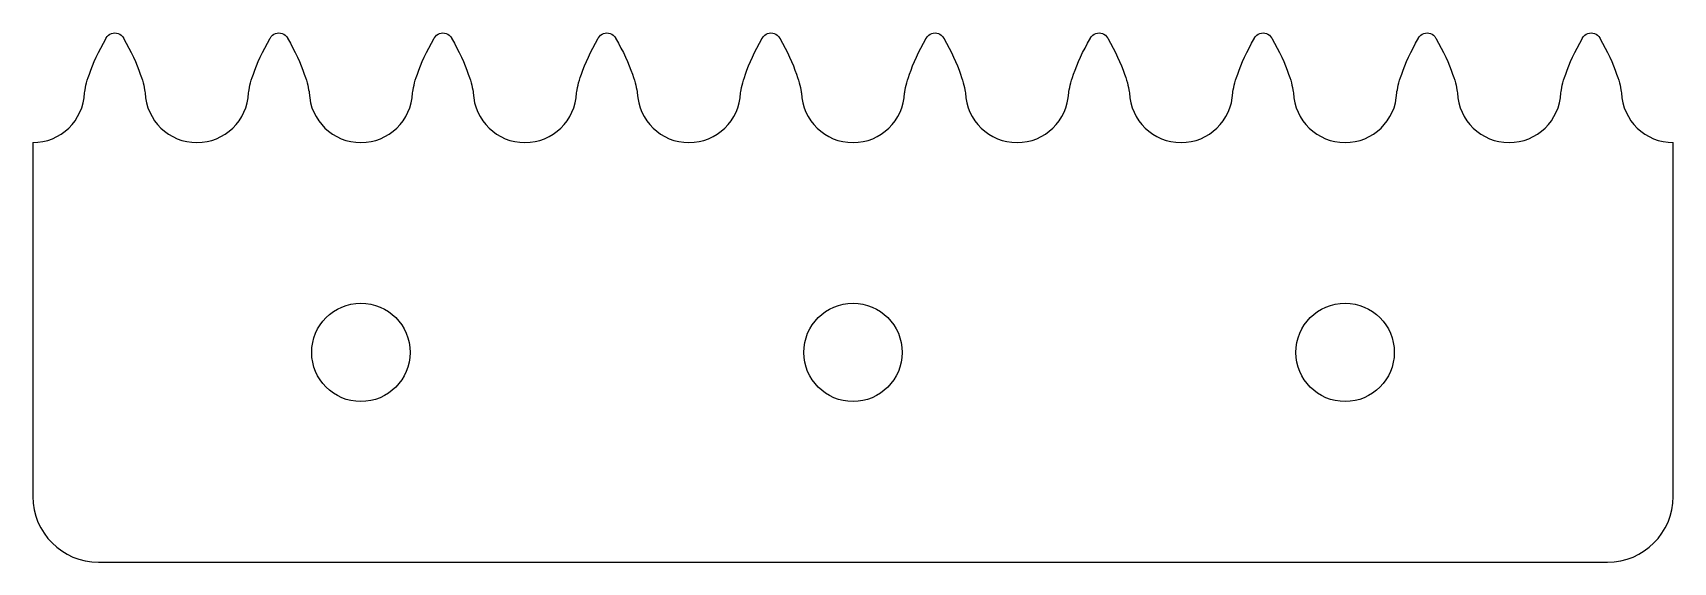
# Model space of a CAD drawing. Header units: millimetres. Extents: x 160 to 704, y -29 to 315.
# Drawn here: x 160 to 260, y -28.8 to 3.5 of the extents above.
import ezdxf

# ---------------------------------------------------------------- set-up
doc = ezdxf.new("R2010")
doc.units = ezdxf.units.MM
doc.layers.get('0').update_dxf_attribs({"linetype": 'CONTINUOUS'})

msp = doc.modelspace()

# ---------------------------------------------------------------- linework, layer by layer
for p, q in [((160, -3.15), (160, -24.75)), ((260, -24.75), (260, -3.15)), ((164, -28.75), (256, -28.75))]:
    msp.add_line(p, q)
for centre in [(180, -15.95), (210, -15.95), (240, -15.95)]:
    msp.add_circle(centre, 3)
for centre, radius, start, end in [((160, 0), 3.15, 270, 357.9728), ((170, 0), 3.15, 182.0272, 357.9728), ((180, 0), 3.15, 182.0272, 357.9728), ((190, 0), 3.15, 182.0272, 357.9728), ((200, 0), 3.15, 182.0272, 357.9728), ((210, 0), 3.15, 182.0272, 357.9728), ((220, 0), 3.15, 182.0272, 357.9728), ((230, 0), 3.15, 182.0272, 357.9728), ((240, 0), 3.15, 182.0272, 357.9728), ((250, 0), 3.15, 182.0272, 357.9728), ((260, 0), 3.15, 182.0272, 270), ((164, -24.75), 4, 180, 270), ((256, -24.75), 4, -90, 0)]:
    msp.add_arc(centre, radius, start, end)
for points, knots in [([(163.15, -0.11), (163.16, -0.06), (163.2, 0.17), (163.24, 0.35), (163.28, 0.54), (163.34, 0.74), (163.45, 1.03), (163.67, 1.68), (164, 2.4), (164.47, 3.21), (164.47, 3.22), (164.48, 3.23), (164.48, 3.24)], [0.165106, 0.165106, 0.165106, 0.165106, 0.272017, 0.272017, 0.272017, 0.387054, 0.387054, 0.387054, 0.648272, 0.648272, 0.648272, 0.651022, 0.651022, 0.651022, 0.651022]), ([(165.52, 3.24), (165.52, 3.23), (165.53, 3.22), (165.53, 3.21), (166, 2.4), (166.33, 1.68), (166.55, 1.03), (166.66, 0.74), (166.72, 0.54), (166.76, 0.35), (166.8, 0.17), (166.84, -0.06), (166.85, -0.11)], [-0.651022, -0.651022, -0.651022, -0.651022, -0.648272, -0.648272, -0.648272, -0.387054, -0.387054, -0.387054, -0.272017, -0.272017, -0.272017, -0.165106, -0.165106, -0.165106, -0.165106]), ([(173.15, -0.11), (173.16, -0.06), (173.2, 0.17), (173.24, 0.35), (173.28, 0.54), (173.34, 0.74), (173.45, 1.03), (173.67, 1.68), (174, 2.4), (174.47, 3.21), (174.47, 3.22), (174.48, 3.23), (174.48, 3.24)], [0.165106, 0.165106, 0.165106, 0.165106, 0.272017, 0.272017, 0.272017, 0.387054, 0.387054, 0.387054, 0.648272, 0.648272, 0.648272, 0.651022, 0.651022, 0.651022, 0.651022]), ([(175.52, 3.24), (175.52, 3.23), (175.53, 3.22), (175.53, 3.21), (176, 2.4), (176.33, 1.68), (176.55, 1.03), (176.66, 0.74), (176.72, 0.54), (176.76, 0.35), (176.8, 0.17), (176.84, -0.06), (176.85, -0.11)], [-0.651022, -0.651022, -0.651022, -0.651022, -0.648272, -0.648272, -0.648272, -0.387054, -0.387054, -0.387054, -0.272017, -0.272017, -0.272017, -0.165106, -0.165106, -0.165106, -0.165106]), ([(183.15, -0.11), (183.16, -0.06), (183.2, 0.17), (183.24, 0.35), (183.28, 0.54), (183.34, 0.74), (183.45, 1.03), (183.67, 1.68), (184, 2.4), (184.47, 3.21), (184.47, 3.22), (184.48, 3.23), (184.48, 3.24)], [0.165106, 0.165106, 0.165106, 0.165106, 0.272017, 0.272017, 0.272017, 0.387054, 0.387054, 0.387054, 0.648272, 0.648272, 0.648272, 0.651022, 0.651022, 0.651022, 0.651022]), ([(185.52, 3.24), (185.52, 3.23), (185.53, 3.22), (185.53, 3.21), (186, 2.4), (186.33, 1.68), (186.55, 1.03), (186.66, 0.74), (186.72, 0.54), (186.76, 0.35), (186.8, 0.17), (186.84, -0.06), (186.85, -0.11)], [-0.651022, -0.651022, -0.651022, -0.651022, -0.648272, -0.648272, -0.648272, -0.387054, -0.387054, -0.387054, -0.272017, -0.272017, -0.272017, -0.165106, -0.165106, -0.165106, -0.165106]), ([(193.15, -0.11), (193.16, -0.06), (193.2, 0.17), (193.24, 0.35), (193.28, 0.54), (193.34, 0.74), (193.45, 1.03), (193.67, 1.68), (194, 2.4), (194.47, 3.21), (194.47, 3.22), (194.48, 3.23), (194.48, 3.24)], [0.165106, 0.165106, 0.165106, 0.165106, 0.272017, 0.272017, 0.272017, 0.387054, 0.387054, 0.387054, 0.648272, 0.648272, 0.648272, 0.651022, 0.651022, 0.651022, 0.651022]), ([(195.52, 3.24), (195.52, 3.23), (195.53, 3.22), (195.53, 3.21), (196, 2.4), (196.33, 1.68), (196.55, 1.03), (196.66, 0.74), (196.72, 0.54), (196.76, 0.35), (196.8, 0.17), (196.84, -0.06), (196.85, -0.11)], [-0.651022, -0.651022, -0.651022, -0.651022, -0.648272, -0.648272, -0.648272, -0.387054, -0.387054, -0.387054, -0.272017, -0.272017, -0.272017, -0.165106, -0.165106, -0.165106, -0.165106]), ([(203.15, -0.11), (203.16, -0.06), (203.2, 0.17), (203.24, 0.35), (203.28, 0.54), (203.34, 0.74), (203.45, 1.03), (203.67, 1.68), (204, 2.4), (204.47, 3.21), (204.47, 3.22), (204.48, 3.23), (204.48, 3.24)], [0.165106, 0.165106, 0.165106, 0.165106, 0.272017, 0.272017, 0.272017, 0.387054, 0.387054, 0.387054, 0.648272, 0.648272, 0.648272, 0.651022, 0.651022, 0.651022, 0.651022]), ([(205.52, 3.24), (205.52, 3.23), (205.53, 3.22), (205.53, 3.21), (206, 2.4), (206.33, 1.68), (206.55, 1.03), (206.66, 0.74), (206.72, 0.54), (206.76, 0.35), (206.8, 0.17), (206.84, -0.06), (206.85, -0.11)], [-0.651022, -0.651022, -0.651022, -0.651022, -0.648272, -0.648272, -0.648272, -0.387054, -0.387054, -0.387054, -0.272017, -0.272017, -0.272017, -0.165106, -0.165106, -0.165106, -0.165106]), ([(213.15, -0.11), (213.16, -0.06), (213.2, 0.17), (213.24, 0.35), (213.28, 0.54), (213.34, 0.74), (213.45, 1.03), (213.67, 1.68), (214, 2.4), (214.47, 3.21), (214.47, 3.22), (214.48, 3.23), (214.48, 3.24)], [0.165106, 0.165106, 0.165106, 0.165106, 0.272017, 0.272017, 0.272017, 0.387054, 0.387054, 0.387054, 0.648272, 0.648272, 0.648272, 0.651022, 0.651022, 0.651022, 0.651022]), ([(215.52, 3.24), (215.52, 3.23), (215.53, 3.22), (215.53, 3.21), (216, 2.4), (216.33, 1.68), (216.55, 1.03), (216.66, 0.74), (216.72, 0.54), (216.76, 0.35), (216.8, 0.17), (216.84, -0.06), (216.85, -0.11)], [-0.651022, -0.651022, -0.651022, -0.651022, -0.648272, -0.648272, -0.648272, -0.387054, -0.387054, -0.387054, -0.272017, -0.272017, -0.272017, -0.165106, -0.165106, -0.165106, -0.165106]), ([(223.15, -0.11), (223.16, -0.06), (223.2, 0.17), (223.24, 0.35), (223.28, 0.54), (223.34, 0.74), (223.45, 1.03), (223.67, 1.68), (224, 2.4), (224.47, 3.21), (224.47, 3.22), (224.48, 3.23), (224.48, 3.24)], [0.165106, 0.165106, 0.165106, 0.165106, 0.272017, 0.272017, 0.272017, 0.387054, 0.387054, 0.387054, 0.648272, 0.648272, 0.648272, 0.651022, 0.651022, 0.651022, 0.651022]), ([(225.52, 3.24), (225.52, 3.23), (225.53, 3.22), (225.53, 3.21), (226, 2.4), (226.33, 1.68), (226.55, 1.03), (226.66, 0.74), (226.72, 0.54), (226.76, 0.35), (226.8, 0.17), (226.84, -0.06), (226.85, -0.11)], [-0.651022, -0.651022, -0.651022, -0.651022, -0.648272, -0.648272, -0.648272, -0.387054, -0.387054, -0.387054, -0.272017, -0.272017, -0.272017, -0.165106, -0.165106, -0.165106, -0.165106]), ([(233.15, -0.11), (233.16, -0.06), (233.2, 0.17), (233.24, 0.35), (233.28, 0.54), (233.34, 0.74), (233.45, 1.03), (233.67, 1.68), (234, 2.4), (234.47, 3.21), (234.47, 3.22), (234.48, 3.23), (234.48, 3.24)], [0.165106, 0.165106, 0.165106, 0.165106, 0.272017, 0.272017, 0.272017, 0.387054, 0.387054, 0.387054, 0.648272, 0.648272, 0.648272, 0.651022, 0.651022, 0.651022, 0.651022]), ([(235.52, 3.24), (235.52, 3.23), (235.53, 3.22), (235.53, 3.21), (236, 2.4), (236.33, 1.68), (236.55, 1.03), (236.66, 0.74), (236.72, 0.54), (236.76, 0.35), (236.8, 0.17), (236.84, -0.06), (236.85, -0.11)], [-0.651022, -0.651022, -0.651022, -0.651022, -0.648272, -0.648272, -0.648272, -0.387054, -0.387054, -0.387054, -0.272017, -0.272017, -0.272017, -0.165106, -0.165106, -0.165106, -0.165106]), ([(243.15, -0.11), (243.16, -0.06), (243.2, 0.17), (243.24, 0.35), (243.28, 0.54), (243.34, 0.74), (243.45, 1.03), (243.67, 1.68), (244, 2.4), (244.47, 3.21), (244.47, 3.22), (244.48, 3.23), (244.48, 3.24)], [0.165106, 0.165106, 0.165106, 0.165106, 0.272017, 0.272017, 0.272017, 0.387054, 0.387054, 0.387054, 0.648272, 0.648272, 0.648272, 0.651022, 0.651022, 0.651022, 0.651022]), ([(245.52, 3.24), (245.52, 3.23), (245.53, 3.22), (245.53, 3.21), (246, 2.4), (246.33, 1.68), (246.55, 1.03), (246.66, 0.74), (246.72, 0.54), (246.76, 0.35), (246.8, 0.17), (246.84, -0.06), (246.85, -0.11)], [-0.651022, -0.651022, -0.651022, -0.651022, -0.648272, -0.648272, -0.648272, -0.387054, -0.387054, -0.387054, -0.272017, -0.272017, -0.272017, -0.165106, -0.165106, -0.165106, -0.165106]), ([(253.15, -0.11), (253.16, -0.06), (253.2, 0.17), (253.24, 0.35), (253.28, 0.54), (253.34, 0.74), (253.45, 1.03), (253.67, 1.68), (254, 2.4), (254.47, 3.21), (254.47, 3.22), (254.48, 3.23), (254.48, 3.24)], [0.165106, 0.165106, 0.165106, 0.165106, 0.272017, 0.272017, 0.272017, 0.387054, 0.387054, 0.387054, 0.648272, 0.648272, 0.648272, 0.651022, 0.651022, 0.651022, 0.651022]), ([(255.52, 3.24), (255.52, 3.23), (255.53, 3.22), (255.53, 3.21), (256, 2.4), (256.33, 1.68), (256.55, 1.03), (256.66, 0.74), (256.72, 0.54), (256.76, 0.35), (256.8, 0.17), (256.84, -0.06), (256.85, -0.11)], [-0.651022, -0.651022, -0.651022, -0.651022, -0.648272, -0.648272, -0.648272, -0.387054, -0.387054, -0.387054, -0.272017, -0.272017, -0.272017, -0.165106, -0.165106, -0.165106, -0.165106])]:
    msp.add_open_spline(points, degree=3, knots=knots)
for points in [[(164.48, 3.24), (164.55, 3.36), (164.78, 3.55), (165.22, 3.55), (165.45, 3.36), (165.52, 3.24)], [(174.48, 3.24), (174.55, 3.36), (174.78, 3.55), (175.22, 3.55), (175.45, 3.36), (175.52, 3.24)], [(184.48, 3.24), (184.55, 3.36), (184.78, 3.55), (185.22, 3.55), (185.45, 3.36), (185.52, 3.24)], [(194.48, 3.24), (194.55, 3.36), (194.78, 3.55), (195.22, 3.55), (195.45, 3.36), (195.52, 3.24)], [(204.48, 3.24), (204.55, 3.36), (204.78, 3.55), (205.22, 3.55), (205.45, 3.36), (205.52, 3.24)], [(214.48, 3.24), (214.55, 3.36), (214.78, 3.55), (215.22, 3.55), (215.45, 3.36), (215.52, 3.24)], [(224.48, 3.24), (224.55, 3.36), (224.78, 3.55), (225.22, 3.55), (225.45, 3.36), (225.52, 3.24)], [(234.48, 3.24), (234.55, 3.36), (234.78, 3.55), (235.22, 3.55), (235.45, 3.36), (235.52, 3.24)], [(244.48, 3.24), (244.55, 3.36), (244.78, 3.55), (245.22, 3.55), (245.45, 3.36), (245.52, 3.24)], [(254.48, 3.24), (254.55, 3.36), (254.78, 3.55), (255.22, 3.55), (255.45, 3.36), (255.52, 3.24)]]:
    msp.add_open_spline(points, degree=3)

doc.saveas('drawing.dxf')
